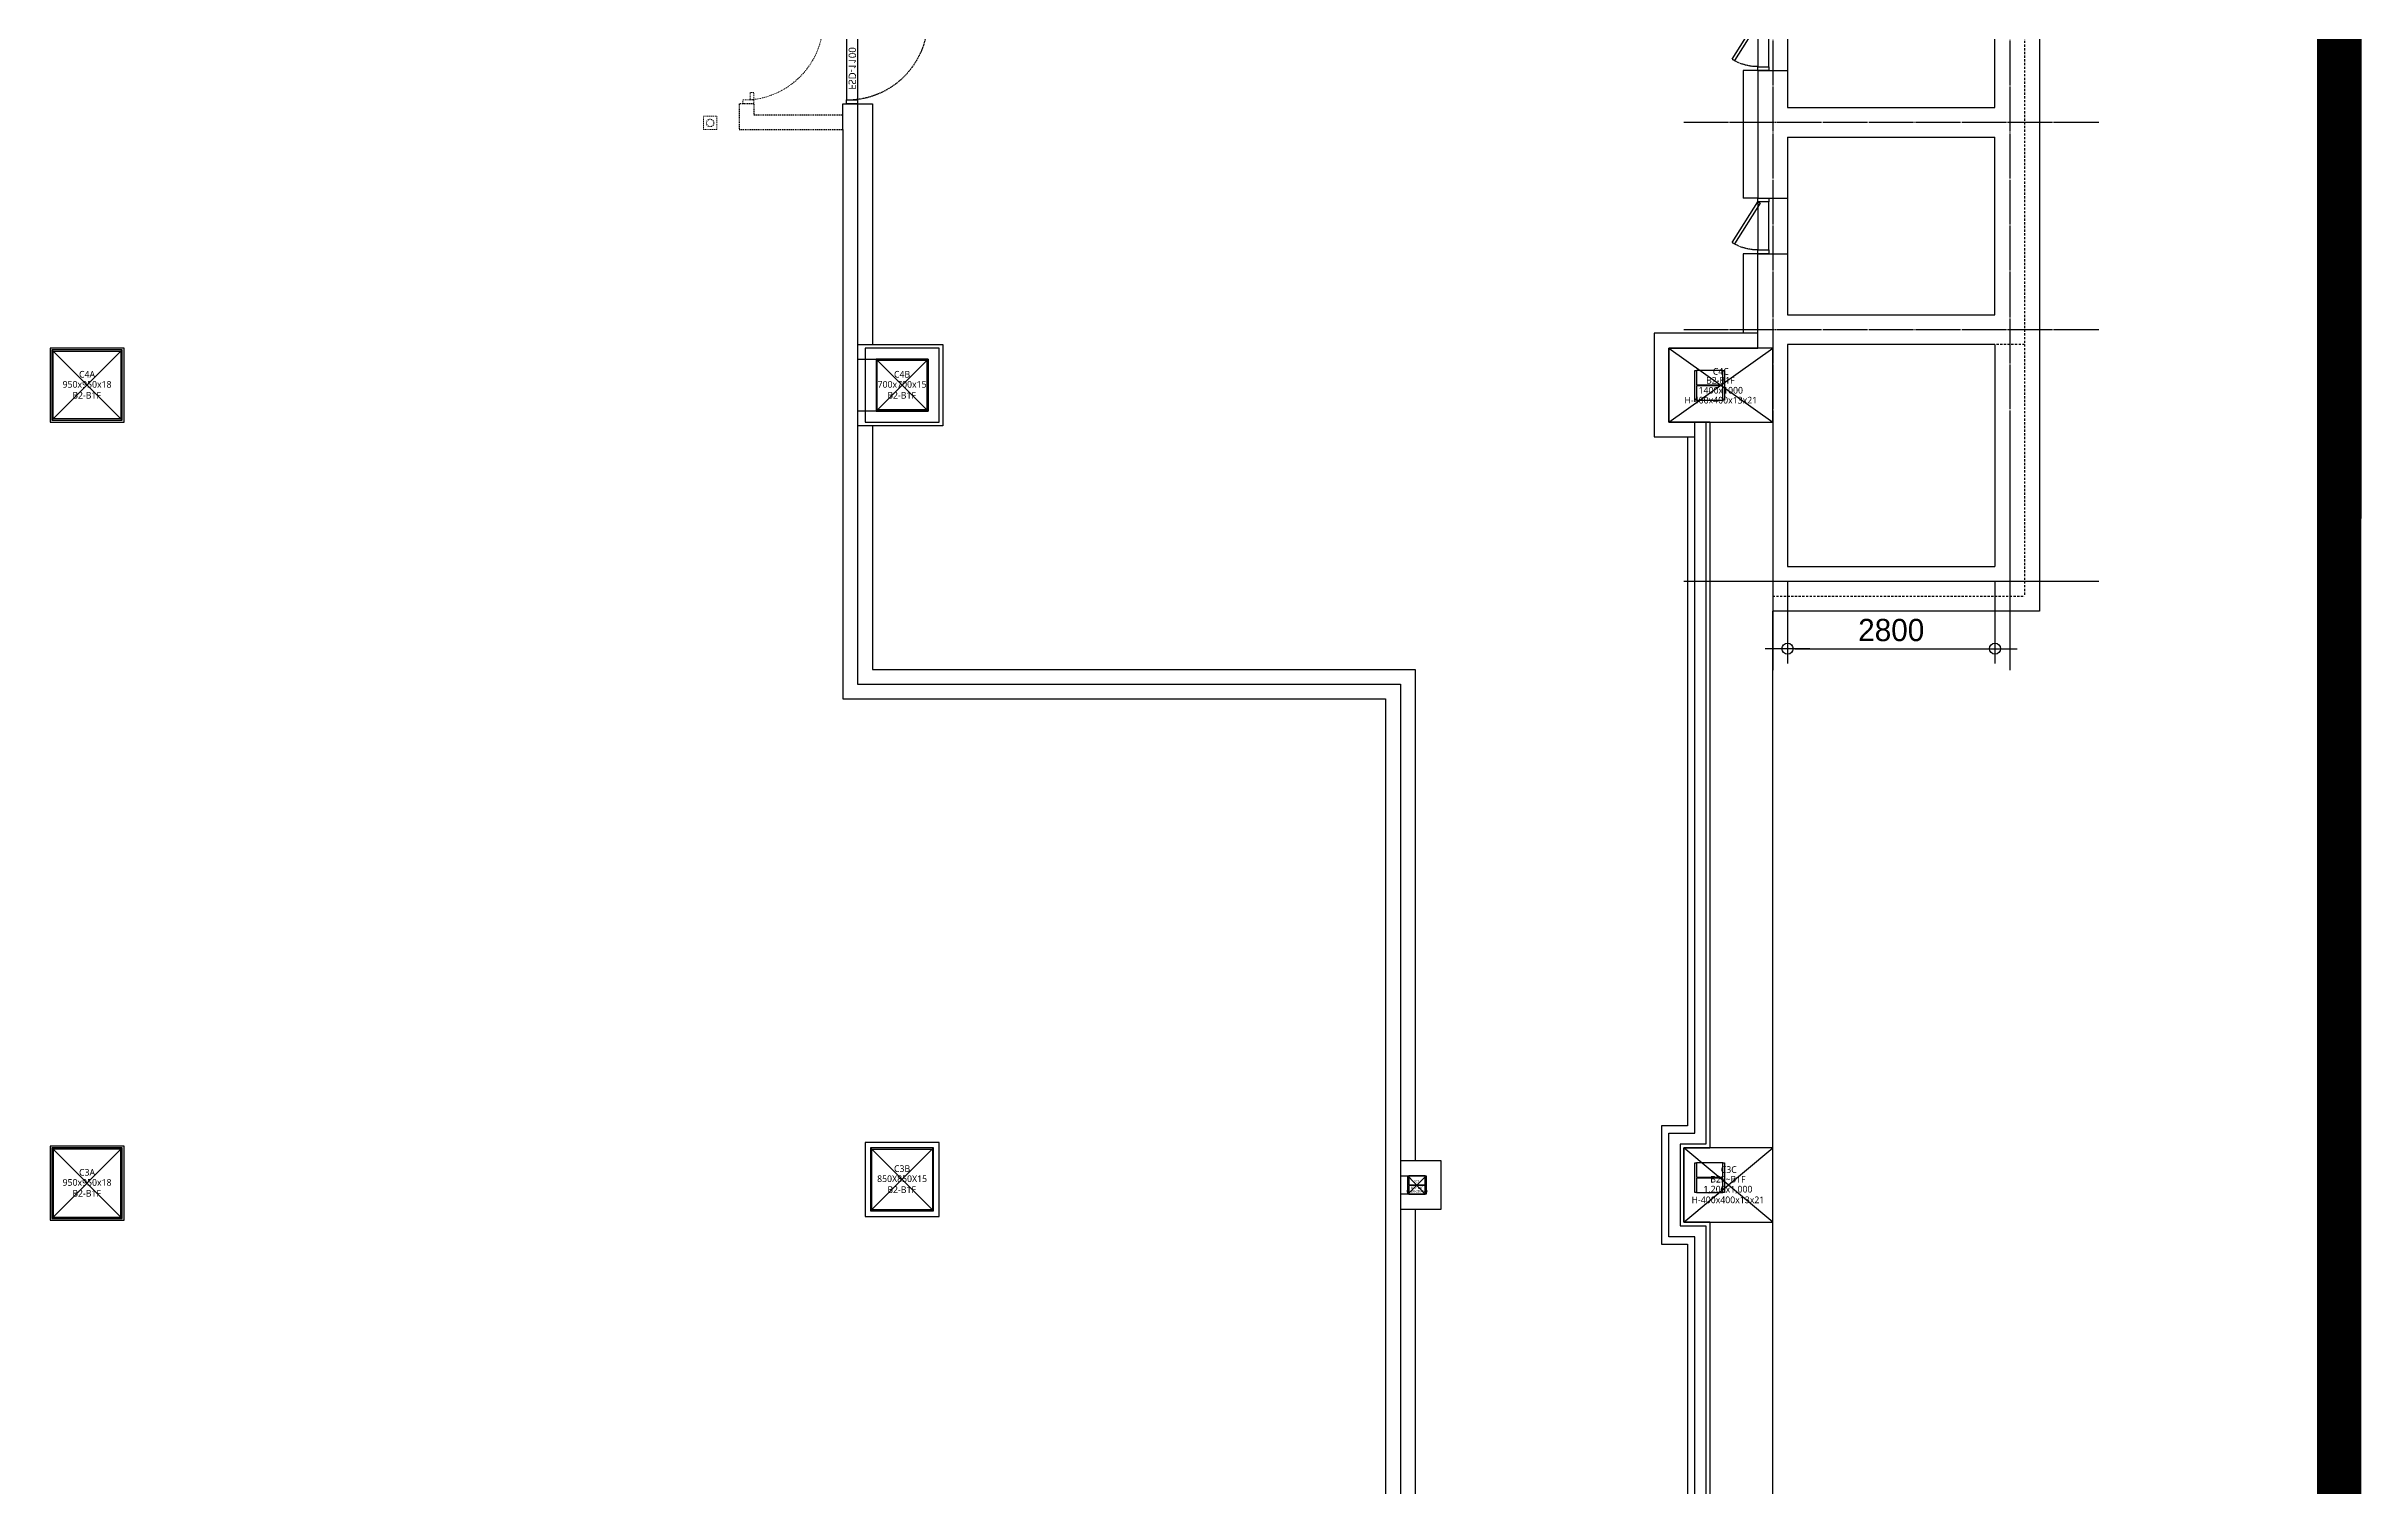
# Model space of a CAD drawing. Header units: millimetres. Extents: x -26983 to 60590, y 825 to 42375.
# Drawn here: x 59525 to 60136, y 18597 to 18977 of the extents above; entities that cross this region are included whole.
import ezdxf
from ezdxf.enums import TextEntityAlignment as Align

# ---------------------------------------------------------------- set-up
doc = ezdxf.new("R2010")
doc.units = ezdxf.units.MM
doc.header["$LTSCALE"] = 100
doc.header["$MEASUREMENT"] = 0
doc.header["$PDSIZE"] = -10
for name, pattern in [('-HID', [2.5, 1.5, -1]), ('A0-000 XR 평면도$0$HID', [2.5, 1.5, -1]), ('CEN', [62, 60, -1, 0, -1]), ('HID', [2.5, 1.5, -1])]:
    doc.linetypes.add(name, pattern=pattern)
doc.layers.get('0').update_dxf_attribs({"linetype": 'CONTINUOUS'})
doc.layers.get('Defpoints').update_dxf_attribs({"color": 171, "linetype": 'CONTINUOUS'})
doc.layers.add('#프레임 라인', color=189, linetype='CONTINUOUS', plot=False)
for name, color, linetype in [('A0-000 XR 평면도$0$DOOR', 4, 'CONTINUOUS'), ('A0-000 XR 평면도$0$DOOR(OPEN ELE)', 5, 'CONTINUOUS'), ('A0-000 XR 평면도$0$ELE9', 9, 'CONTINUOUS'), ('CEN(ST)', 1, 'CEN'), ('COL', 2, 'CONTINUOUS'), ('COL-STEEL', 2, 'CONTINUOUS'), ('CON', 2, 'CONTINUOUS'), ('DOOR', 4, 'CONTINUOUS'), ('DOOR ELE', 253, 'CONTINUOUS'), ('DOOR(OPEN ELE)', 5, 'CONTINUOUS'), ('ELE9', 9, 'CONTINUOUS'), ('FIN(패널-200글라스울64k)', 4, 'CONTINUOUS'), ('FIN(패널-T150 방열)', 9, 'CONTINUOUS'), ('HID-CON', 251, '-HID'), ('STEEL', 5, 'CONTINUOUS'), ('단열패널-방열문(저온공사분)', 251, 'CONTINUOUS')]:
    doc.layers.add(name, color=color, linetype=linetype)
doc.styles.add('CGS', font='cgse', dxfattribs={"bigfont": 'cgs'})
doc.styles.add('TE', font='malgun_0.ttf')
doc.styles.add('나눔바른고딕', font='NanumBarunGothic.ttf')
doc.dimstyles.new('NDIM 1200', dxfattribs={"dimscale": 75, "dimtxt": 3, "dimasz": 1, "dimexe": 2, "dimexo": 2, "dimgap": 1, "dimtad": 1, "dimdec": 0, "dimdsep": 46, "dimtxsty": 'CGS', "dimblk": 'DOT0', "dimcen": 1, "dimdle": 8, "dimclrd": 256, "dimclre": 256, "dimclrt": 256, "dimadec": 0, "dimazin": 0, "dimtfac": 1, "dimtdec": 0, "dimtix": 1, "dimtmove": 2, "dimatfit": 3, "dimldrblk": 'DOT0', "dimfxl": 1, "dimtolj": 1, "dimtzin": 0, "dimlwd": -1, "dimlwe": -1, "dimarcsym": 0})

# ---------------------------------------------------------------- blocks, each defined once
blk = doc.blocks.new('*U194')
at = {"color": 0, "linetype": 'ByBlock'}
for p, q in [((475, 475), (-475, 475)), ((-475, 475), (-475, -475)), ((-457, 457), (457, 457)), ((-457, -457), (-457, 457)), ((457, 457), (457, -457)), ((475, -475), (475, 475)), ((-475, -475), (475, -475)), ((457, -457), (-457, -457))]:
    blk.add_line(p, q, dxfattribs=at)
at = {"layer": 'Defpoints'}
blk.add_point((0, 0), dxfattribs=at)
blk = doc.blocks.new('C4A-B2-B1F')
at = {"layer": '#프레임 라인', "ltscale": 0.1}
blk.add_lwpolyline([(-500, -500), (500, -500), (500, 500), (-500, 500)], close=True, dxfattribs=at)
at = {"layer": 'Defpoints', "ltscale": 10000}
for p, q in [((-475, -475), (475, 475)), ((475, -475), (-475, 475))]:
    blk.add_line(p, q, dxfattribs=at)
at = {"ltscale": 0.1}
blk.add_blockref('*U194', (0, 0), dxfattribs=at)
at = {"layer": 'Defpoints', "style": 'TE'}
for s, p in [('950x950x18', (0, -35)), ('C4A', (0, 102)), ('B2-B1F', (-6, -182))]:
    blk.add_text(s, height=90, dxfattribs=at).set_placement(p, align=Align.CENTER)
blk = doc.blocks.new('*U193')
at = {"color": 0, "linetype": 'ByBlock'}
for p, q in [((350, 350), (-350, 350)), ((-350, 350), (-350, -350)), ((-335, 335), (335, 335)), ((-335, -335), (-335, 335)), ((335, 335), (335, -335)), ((350, -350), (350, 350)), ((-350, -350), (350, -350)), ((335, -335), (-335, -335))]:
    blk.add_line(p, q, dxfattribs=at)
at = {"layer": 'Defpoints'}
blk.add_point((0, 0), dxfattribs=at)
blk = doc.blocks.new('C4B-B2-B1F')
at = {"layer": '#프레임 라인', "ltscale": 0.1}
blk.add_lwpolyline([(-500, -500), (500, -500), (500, 500), (-500, 500)], close=True, dxfattribs=at)
at = {"layer": 'Defpoints', "ltscale": 10000}
for p, q in [((-350, -350), (350, 350)), ((350, -350), (-350, 350))]:
    blk.add_line(p, q, dxfattribs=at)
at = {"ltscale": 0.1}
blk.add_blockref('*U193', (0, 0), dxfattribs=at)
at = {"layer": 'Defpoints', "style": 'TE'}
for s, p in [('700x700x15', (0, -35)), ('C4B', (0, 102)), ('B2-B1F', (-6, -182))]:
    blk.add_text(s, height=90, dxfattribs=at).set_placement(p, align=Align.CENTER)
blk = doc.blocks.new('*U188')
at = {"layer": 'Defpoints'}
for p, q in [((-200, -21), (-200, -379)), ((-6.5, -200), (6.5, -200)), ((200, -379), (200, -21))]:
    blk.add_line(p, q, dxfattribs=at)
at = {"layer": 'STEEL', "color": 0, "linetype": 'ByBlock'}
blk.add_lwpolyline([(200, -379), (200, -400), (-200, -400), (-200, -379), (-6.5, -379), (-6.5, -21), (-200, -21), (-200, 0), (200, 0), (200, -21), (6.5, -21), (6.5, -379)], close=True, dxfattribs=at)
blk = doc.blocks.new('C4C-B2-B1F')
at = {"layer": 'COL', "ltscale": 0.1}
blk.add_lwpolyline([(700, -500), (700, 500), (-700, 500), (-700, -500)], close=True, dxfattribs=at)
at = {"layer": 'Defpoints'}
for p, q in [((-700, -500), (700, 500)), ((-700, 500), (700, -500))]:
    blk.add_line(p, q, dxfattribs=at)
at = {"layer": 'COL-STEEL', "rotation": 90}
blk.add_blockref('*U188', (-350, -3), dxfattribs=at)
at = {"layer": 'Defpoints', "style": 'TE'}
for s, p in [('B2-B1F', (-6, 20)), ('C4C', (0, 140)), ('H-400x400x13x21', (0, -248)), ('1400x1000', (0, -114))]:
    blk.add_text(s, height=90, dxfattribs=at).set_placement(p, align=Align.CENTER)
blk = doc.blocks.new('*U189')
at = {"layer": 'Defpoints'}
for p, q in [((-200, -21), (-200, -379)), ((-6.5, -200), (6.5, -200)), ((200, -379), (200, -21))]:
    blk.add_line(p, q, dxfattribs=at)
at = {"layer": 'STEEL', "color": 0, "linetype": 'ByBlock'}
blk.add_lwpolyline([(200, -379), (200, -400), (-200, -400), (-200, -379), (-6.5, -379), (-6.5, -21), (-200, -21), (-200, 0), (200, 0), (200, -21), (6.5, -21), (6.5, -379)], close=True, dxfattribs=at)
blk = doc.blocks.new('C3C-B2-B1F')
at = {"layer": 'COL', "ltscale": 0.1}
blk.add_lwpolyline([(600, -500), (600, 500), (-600, 500), (-600, -500)], close=True, dxfattribs=at)
at = {"layer": 'Defpoints'}
for p, q in [((-600, -500), (600, 500)), ((600, -500), (-600, 500))]:
    blk.add_line(p, q, dxfattribs=at)
at = {"layer": 'COL-STEEL', "rotation": 90}
blk.add_blockref('*U189', (-450, 100), dxfattribs=at)
at = {"layer": 'Defpoints', "style": 'TE'}
for s, p in [('B2F~B1F', (-4, 34)), ('C3C', (7, 164)), ('H-400x400x13x21', (-4, -245)), ('1,200x1,000', (-4, -101))]:
    blk.add_text(s, height=90, dxfattribs=at).set_placement(p, align=Align.CENTER)
blk = doc.blocks.new('*U208')
at = {"color": 0, "linetype": 'ByBlock'}
for p, q in [((425, 425), (-425, 425)), ((-425, 425), (-425, -425)), ((-410, 410), (410, 410)), ((-410, -410), (-410, 410)), ((410, 410), (410, -410)), ((425, -425), (425, 425)), ((-425, -425), (425, -425)), ((410, -410), (-410, -410))]:
    blk.add_line(p, q, dxfattribs=at)
at = {"layer": 'Defpoints'}
blk.add_point((0, 0), dxfattribs=at)
blk = doc.blocks.new('C3B-B2-B1F')
at = {"layer": '#프레임 라인', "ltscale": 0.1}
blk.add_lwpolyline([(-500, -500), (500, -500), (500, 500), (-500, 500)], close=True, dxfattribs=at)
at = {"layer": 'Defpoints', "ltscale": 10000}
for p, q in [((-425, -425), (425, 425)), ((425, -425), (-425, 425))]:
    blk.add_line(p, q, dxfattribs=at)
at = {"ltscale": 0.1}
blk.add_blockref('*U208', (0, 0), dxfattribs=at)
at = {"layer": 'Defpoints', "style": 'TE'}
for s, p in [('850X850X15', (0, -35)), ('C3B', (0, 102)), ('B2-B1F', (-6, -182))]:
    blk.add_text(s, height=90, dxfattribs=at).set_placement(p, align=Align.CENTER)
blk = doc.blocks.new('C3A-B2-B1F')
at = {"layer": '#프레임 라인', "ltscale": 0.1}
blk.add_lwpolyline([(-500, -500), (500, -500), (500, 500), (-500, 500)], close=True, dxfattribs=at)
for points in [[(-475, -475), (475, -475), (475, 475), (-475, 475)], [(-457, -457), (457, -457), (457, 457), (-457, 457)]]:
    blk.add_lwpolyline(points, close=True)
at = {"layer": 'Defpoints', "ltscale": 10000}
for p, q in [((-475, -475), (475, 475)), ((475, -475), (-475, 475))]:
    blk.add_line(p, q, dxfattribs=at)
at = {"layer": 'Defpoints', "style": 'TE'}
for s, p in [('950x950x18', (0, -35)), ('C3A', (0, 102)), ('B2-B1F', (-6, -182))]:
    blk.add_text(s, height=90, dxfattribs=at).set_placement(p, align=Align.CENTER)
blk = doc.blocks.new('*U185')
at = {"color": 0, "linetype": 'ByBlock', "ltscale": 0.5}
for p, q in [((-4.5, 111), (-125, 111)), ((-4.5, -111), (-4.5, 111)), ((125, 111), (4.5, 111)), ((4.5, 111), (4.5, -111)), ((-125, -111), (-4.5, -111)), ((4.5, -111), (125, -111))]:
    blk.add_line(p, q, dxfattribs=at)
for points in [[(-125, 111), (-125, 125), (125, 125), (125, 111)], [(125, -111), (125, -125), (-125, -125), (-125, -111)]]:
    blk.add_lwpolyline(points, dxfattribs=at)
at = {"layer": 'Defpoints'}
for p, q in [((-125, 111), (-125, -111)), ((-4.5, 0), (4.5, 0)), ((125, -111), (125, 111))]:
    blk.add_line(p, q, dxfattribs=at)
blk = doc.blocks.new('SC1')
at = {"layer": 'Defpoints', "ltscale": 10000}
for p, q in [((-125, -125), (125, 125)), ((-125, 125), (111, -125))]:
    blk.add_line(p, q, dxfattribs=at)
at = {"rotation": 90}
blk.add_blockref('*U185', (0, 0), dxfattribs=at)
at = {"layer": 'Defpoints', "style": 'TE'}
for s, p in [('SC1', (-6, 38)), ('B2F~B1F', (0, -54))]:
    blk.add_text(s, height=30, dxfattribs=at).set_placement(p, align=Align.CENTER)
at = {"layer": 'Defpoints', "style": 'TE', "width": 0.7}
blk.add_text('BH-250x250x9x14', height=30, dxfattribs=at).set_placement((0, -99), align=Align.CENTER)
blk = doc.blocks.new('DOT0')
blk.add_line((-3, 0), (3, 0))
at = {"color": 6}
blk.add_circle((0, 0), 0.75, dxfattribs=at)
blk = doc.blocks.new('*D210')
at = {"layer": 'Defpoints', "color": 0, "ltscale": 0.4, "transparency": 16777216}
for p in [(37351875, 623946), (37354675, 623946), (37354675, 622838)]:
    blk.add_point(p, dxfattribs=at)
at = {"layer": 'ELE9', "ltscale": 0.4, "transparency": 16777216}
for p, q in [((37351875, 623746), (37351875, 622638)), ((37354675, 623746), (37354675, 622638)), ((37351975, 622838), (37354575, 622838))]:
    blk.add_line(p, q, dxfattribs=at)
at = {"layer": 'ELE9', "ltscale": 0.4, "transparency": 16777216, "xscale": 100, "yscale": 100, "zscale": 100, "rotation": 180}
blk.add_blockref('DOT0', (37351875, 622838), dxfattribs=at)
at = {"layer": 'ELE9', "ltscale": 0.4, "transparency": 16777216, "xscale": 100, "yscale": 100, "zscale": 100}
blk.add_blockref('DOT0', (37354675, 622838), dxfattribs=at)
at = {"layer": 'ELE9', "ltscale": 0.4, "transparency": 16777216, "insert": (37353275, 623088), "char_height": 300, "attachment_point": 5, "style": 'CGS'}
blk.add_mtext('\\A1;2800', dxfattribs=at)
blk = doc.blocks.new('A0-000 XR 평면도$0$A$C60820D4B')
at = {"layer": 'A0-000 XR 평면도$0$DOOR'}
for points in [[(500, 700), (500, 750), (350, 750), (350, 700)], [(500, 0), (500, 50), (350, 50), (350, 0)]]:
    blk.add_lwpolyline(points, close=True, dxfattribs=at)
for points in [[(4, 600), (350, 50), (380, 68), (35, 617)], [(4, 600), (35, 617)]]:
    blk.add_lwpolyline(points, dxfattribs=at)
at = {"layer": 'A0-000 XR 평면도$0$DOOR(OPEN ELE)'}
for p, q in [((350, 50), (350, 700)), ((500, 700), (500, 50))]:
    blk.add_line(p, q, dxfattribs=at)
at = {"layer": 'A0-000 XR 평면도$0$DOOR(OPEN ELE)', "linetype": 'A0-000 XR 평면도$0$HID', "ltscale": 0.05}
blk.add_arc((350, 50), 650, 90, 122.1801, dxfattribs=at)
blk = doc.blocks.new('SDFSFSDFSDF')
at = {"layer": 'A0-000 XR 평면도$0$ELE9', "ltscale": 0.1}
for points in [[(36638933, 52396), (36638933, 51646)], [(36638933, 49921), (36638933, 49171)]]:
    blk.add_lwpolyline(points, dxfattribs=at)
at = {"layer": 'CEN(ST)', "ltscale": 0.1}
for points in [[(36638733, 54546), (36638733, 46946)], [(36641933, 54546), (36641933, 46946)], [(36637533, 50946), (36643133, 50946)], [(36637533, 48146), (36643133, 48146)]]:
    blk.add_lwpolyline(points, dxfattribs=at)
at = {"layer": 'CON', "ltscale": 1000}
for points in [[(36638533, 53546), (36638533, 52396)], [(36638933, 53546), (36638933, 52396)], [(36641733, 51146), (36641733, 53546)], [(36638533, 52396), (36638933, 52396)], [(36638533, 51646), (36638933, 51646)], [(36638533, 51646), (36638533, 49921)], [(36638933, 51646), (36638933, 51146)], [(36638933, 51146), (36641733, 51146)], [(36638933, 50746), (36638933, 49921)], [(36638933, 50746), (36641733, 50746)], [(36638933, 49171), (36638933, 48346), (36641733, 48346), (36641733, 50746)], [(36638533, 49921), (36638933, 49921)], [(36638533, 47896), (36638533, 49171), (36638933, 49171)]]:
    blk.add_lwpolyline(points, dxfattribs=at)
at = {"layer": 'HID-CON', "linetype": '-HID', "ltscale": 0.2}
blk.add_lwpolyline([(36642133, 53546), (36642133, 47946), (36638933, 47946)], dxfattribs=at)
at = {"xscale": -1, "rotation": 180}
for p in [(36638183, 52396), (36638183, 49921)]:
    blk.add_blockref('A0-000 XR 평면도$0$A$C60820D4B', p, dxfattribs=at)
blk = doc.blocks.new('A$C48EA7C17')
at = {"layer": 'DOOR'}
for points in [[(965, 1088), (1000, 1088), (1000, 88), (965, 88)], [(-50, 0), (0, 0), (0, 150), (-50, 150)], [(1050, 0), (1000, 0), (1000, 150), (1050, 150)]]:
    blk.add_lwpolyline(points, close=True, dxfattribs=at)
at = {"layer": 'DOOR ELE', "ltscale": 0.1}
for points in [[(965, 150), (0, 150)], [(1000, 0), (0, 0)]]:
    blk.add_lwpolyline(points, dxfattribs=at)
at = {"layer": 'DOOR(OPEN ELE)', "linetype": 'HID', "ltscale": 0.05}
blk.add_arc((1084, 7), 1087, 96.2785, 175.7623, dxfattribs=at)
at = {"layer": 'Defpoints', "style": '나눔바른고딕'}
blk.add_text('FSD-1100', height=100, dxfattribs=at).set_placement((139, 28))
blk = doc.blocks.new('A$C236D454C')
at = {"layer": 'FIN(패널-200글라스울64k)', "ltscale": 1000}
for points in [[(0, 1112), (350, 1112)], [(350, 1112), (350, 912)], [(1450, 1112), (1450, 912)], [(1450, 1112), (1800, 1112)], [(350, 912), (0, 912)], [(1450, 912), (1800, 912)]]:
    blk.add_lwpolyline(points, dxfattribs=at)
at = {"layer": 'FIN(패널-T150 방열)', "linetype": '-HID', "ltscale": 0.1}
for points in [[(350, 2512), (0, 2512), (0, 1112)], [(350, 2312), (350, 2512)], [(1800, 1112), (1800, 2512), (1450, 2512)], [(1450, 2312), (1450, 2512)], [(350, 2312), (200, 2312), (200, 1112)], [(1600, 1112), (1600, 2312), (1450, 2312)]]:
    blk.add_lwpolyline(points, dxfattribs=at)
at = {"layer": 'STEEL', "linetype": '-HID', "lineweight": 0, "ltscale": 0.1}
for p, q in [((0, 2992), (180, 2992)), ((0, 2812), (0, 2992)), ((180, 2992), (180, 2812)), ((1620, 2992), (1800, 2992)), ((1620, 2812), (1620, 2992)), ((1800, 2992), (1800, 2812)), ((180, 2812), (0, 2812)), ((1800, 2812), (1620, 2812))]:
    blk.add_line(p, q, dxfattribs=at)
for centre in [(90, 2902), (1710, 2902)]:
    blk.add_circle(centre, 50, dxfattribs=at)
at = {"layer": '단열패널-방열문(저온공사분)', "linetype": '-HID', "lineweight": 0, "ltscale": 0.1}
for points in [[(350, 2462), (400, 2462), (400, 2312), (350, 2312)], [(500, 2312), (500, 2362), (400, 2362), (400, 2312)], [(1400, 2312), (1400, 2362), (1300, 2362), (1300, 2312)], [(1300, 1475), (1400, 1475), (1400, 2312), (1300, 2312)], [(1450, 2462), (1400, 2462), (1400, 2312), (1450, 2312)], [(1450, 1375), (1450, 1525), (1400, 1525), (1400, 1375)]]:
    blk.add_lwpolyline(points, close=True, dxfattribs=at)
blk.add_arc((1474, 2451), 1076, 184.0279, 268.0719, dxfattribs=at)
at = {"ltscale": 0.1, "xscale": -1, "rotation": 180}
blk.add_blockref('A$C48EA7C17', (400, 1062), dxfattribs=at)
blk = doc.blocks.new('B2FF')
at = {"layer": 'ELE9', "color": 253, "ltscale": 0.1}
for p, q in [((37351274.7, 630646.3), (37351274.7, 628921.3)), ((37339324.7, 630196.3), (37339524.7, 630196.3)), ((37351274.7, 628171.3), (37351274.7, 627096.3))]:
    blk.add_line(p, q, dxfattribs=at)
at = {"layer": 'ELE9', "color": 253, "linetype": '-HID', "ltscale": 0.2}
blk.add_line((37351674.7, 623546.3), (37355074.7, 623546.3), dxfattribs=at)
at = {"layer": 'ELE9', "color": 253, "ltscale": 10, "const_width": 600}
blk.add_lwpolyline([(37150790.4, 525050.9), (37359310.2, 525050.9), (37359324.7, 647596.3), (37256431.7, 647586.4), (37163218.1, 647630.1)], dxfattribs=at)
at = {"layer": 'ELE9', "color": 253, "ltscale": 0.1}
for points in [[(37147911.4, 537696.3), (37124524.7, 591369.2), (37124524.7, 630346.3), (37174174.7, 630346.3), (37174174.7, 643846.3), (37351674.7, 643846.3), (37351674.7, 638946.3), (37355274.7, 638946.3), (37355274.7, 623346.3), (37351674.7, 623346.3)], [(37351474.7, 630646.3), (37351274.7, 630646.3)], [(37339524.7, 630196.3), (37339524.7, 626946.3)], [(37339124.7, 629846.3), (37339124.7, 622158.8), (37346449.7, 622158.8), (37346449.7, 607296.3), (37339124.7, 607296.3), (37339124.7, 577396.3)], [(37339324.7, 629846.3), (37339324.7, 622358.8), (37346649.7, 622358.8), (37346649.7, 607096.3), (37339324.7, 607096.3), (37339324.7, 577396.3)], [(37351474.7, 628921.3), (37351274.7, 628921.3)], [(37351474.7, 628171.3), (37351274.7, 628171.3)], [(37339324.7, 626946.3), (37340474.7, 626946.3), (37340474.7, 625846.3), (37339324.7, 625846.3)], [(37351474.7, 627096.3), (37350074.7, 627096.3), (37350074.7, 625696.3), (37350624.7, 625696.3)], [(37350824.7, 625896.3), (37350274.7, 625896.3), (37350274.7, 626896.3), (37351474.7, 626896.3)], [(37351874.7, 626946.3), (37351874.7, 623946.3)], [(37354674.7, 626946.3), (37351874.7, 626946.3)], [(37354674.7, 626946.3), (37354674.7, 623946.3)], [(37339324.7, 626746.3), (37340274.7, 626746.3), (37340274.7, 626046.3), (37339324.7, 626046.3)], [(37351674.7, 625946.3), (37351674.7, 622546.3)], [(37354874.7, 625946.3), (37354874.7, 622546.3)], [(37339524.7, 625846.3), (37339524.7, 622558.8), (37346849.7, 622558.8), (37346849.7, 615921.3)], [(37350524.7, 625696.3), (37350524.7, 616396.3), (37350174.7, 616396.3), (37350174.7, 614796.3), (37350524.7, 614796.3), (37350524.7, 599396.3)], [(37350824.7, 625896.3), (37350824.7, 616096.3)], [(37351874.7, 623946.3), (37354674.7, 623946.3)], [(37356074.7, 623746.3), (37350474.7, 623746.3)], [(37351674.7, 555746.3), (37351674.7, 623346.3)], [(37350824.7, 615096.3), (37350474.7, 615096.3), (37350474.7, 616096.3), (37350824.7, 616096.3)], [(37346849.7, 615271.3), (37346849.7, 607296.3), (37347099.7, 607296.3), (37347099.7, 599996.3)], [(37350824.7, 615096.3), (37350824.7, 599396.3)]]:
    blk.add_lwpolyline(points, dxfattribs=at)
at = {"layer": 'ELE9', "color": 253, "linetype": '-HID', "ltscale": 0.2}
blk.add_lwpolyline([(37355074.7, 626946.3), (37355074.7, 623546.3)], dxfattribs=at)
at = {"layer": 'ELE9', "color": 253, "ltscale": 0.1}
for points in [[(37350624.7, 599396.3), (37350624.7, 614896.3), (37350274.7, 614896.3), (37350274.7, 616296.3), (37350624.7, 616296.3), (37350624.7, 625896.3), (37350774.7, 625896.3), (37350774.7, 616146.3), (37350424.7, 616146.3), (37350424.7, 615046.3), (37350774.7, 615046.3), (37350774.7, 599396.3)], [(37346649.7, 615271.3), (37347199.7, 615271.3), (37347199.7, 615921.3), (37346649.7, 615921.3), (37346649.7, 615721.3), (37346985.7, 615721.3), (37346985.7, 615471.3), (37346649.7, 615471.3)]]:
    blk.add_lwpolyline(points, close=True, dxfattribs=at)
for name, p in [('SDFSFSDFSDF', (712942.1, 579000)), ('C4A-B2-B1F', (37328924.7, 626396.3)), ('C4B-B2-B1F', (37339924.7, 626396.3)), ('C4C-B2-B1F', (37350974.7, 626396.3)), ('C3A-B2-B1F', (37328924.7, 615621.3)), ('C3B-B2-B1F', (37339924.7, 615671.3)), ('C3C-B2-B1F', (37351074.7, 615596.3)), ('SC1', (37346874.7, 615596.3))]:
    blk.add_blockref(name, p, dxfattribs=at)
at = {"layer": 'ELE9', "color": 253, "ltscale": 0.1, "rotation": 90.00000000000001}
blk.add_blockref('A$C236D454C', (37340237.2, 629846.3), dxfattribs=at)
at = {"layer": 'ELE9', "color": 253, "ltscale": 0.4}
dim = blk.add_linear_dim(base=(37354674.7, 622838.5), p1=(37351874.7, 623946.3), p2=(37354674.7, 623946.3), dimstyle='NDIM 1200', override={"dimscale": 100, "dimclrd": 256, "dimclre": 256, "dimclrt": 256}, dxfattribs=at)
dim.commit()
dim.dimension.update_dxf_attribs({"geometry": '*D210', "text_midpoint": (37353274.7, 623088.5)})

msp = doc.modelspace()

# ---------------------------------------------------------------- block references
at = {"xscale": 0.01956471256889679, "yscale": 0.01956471256889679, "zscale": 0.01956471256889679}
msp.add_blockref('B2FF', (-670794.07, 6632.61), dxfattribs=at)

doc.saveas('drawing.dxf')
